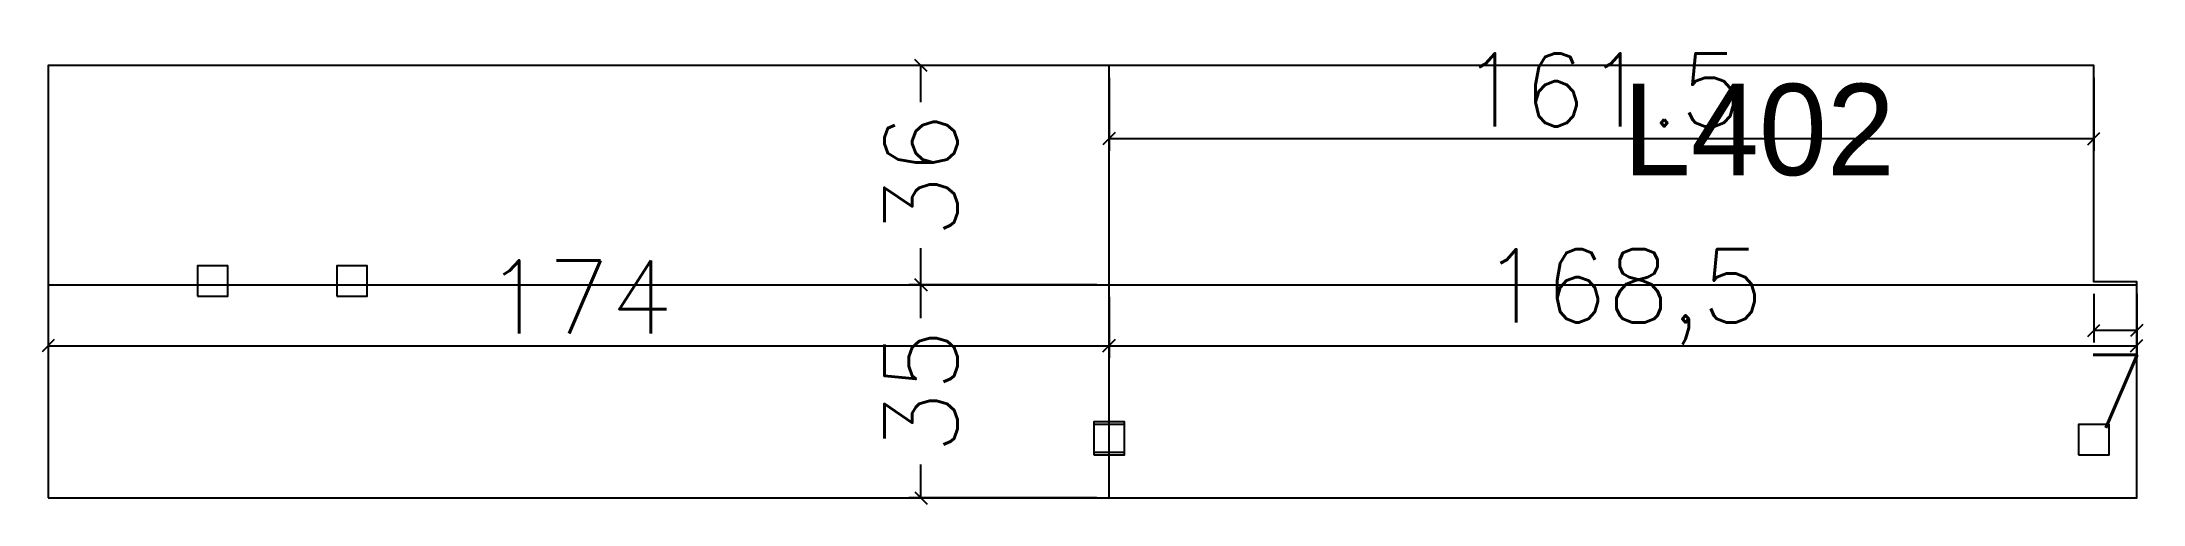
# Model space of a CAD drawing. Extents: x 3303 to 3648, y 2532 to 2608.
import ezdxf

# ---------------------------------------------------------------- set-up
doc = ezdxf.new("R2010")
doc.units = 0
for name, color, linetype in [('3', 2, 'Continuous'), ('COTA', 241, 'Continuous'), ('NOMENCLATURA', 7, 'Continuous'), ('PAINEIS', 6, 'Continuous')]:
    doc.layers.add(name, color=color, linetype=linetype)
doc.styles.add('Romans', font='romans.shx', dxfattribs={"height": 12})
doc.dimstyles.new('cotas', dxfattribs={"dimtxt": 9, "dimasz": 2, "dimexe": 2, "dimexo": 2, "dimgap": 2, "dimtad": 1, "dimdec": 1, "dimzin": 12, "dimtxsty": 'Romans', "dimblk": 'OBLIQUE', "dimcen": 2.5, "dimclrd": 4, "dimclre": 4, "dimclrt": 240, "dimazin": 3, "dimtfac": 1, "dimtmove": 0, "dimatfit": 3})

# ---------------------------------------------------------------- blocks, each defined once
blk = doc.blocks.new('_OBLIQUE')
at = {"color": 0, "linetype": 'BYBLOCK'}
blk.add_line((-0.5, -0.5), (0.5, 0.5), dxfattribs=at)

msp = doc.modelspace()

# ---------------------------------------------------------------- linework, layer by layer
at = {"layer": '3', "lineweight": 25}
for points in [[(3328.96, 2566.12), (3333.96, 2566.12), (3333.96, 2571.12), (3328.96, 2571.12)], [(3351.81, 2566.12), (3356.81, 2566.12), (3356.81, 2571.12), (3351.81, 2571.12)], [(3475.97, 2540.49), (3480.97, 2540.49), (3480.97, 2545.49), (3475.97, 2545.49)], [(3475.97, 2540.06), (3480.97, 2540.06), (3480.97, 2545.06), (3475.97, 2545.06)], [(3637.47, 2540.06), (3642.47, 2540.06), (3642.47, 2545.06), (3637.47, 2545.06)]]:
    msp.add_lwpolyline(points, close=True, dxfattribs=at)
at = {"layer": 'PAINEIS'}
for p, q in [((3478.47, 2533.1), (3478.47, 2604)), ((3304.47, 2568), (3647, 2568))]:
    msp.add_line(p, q, dxfattribs=at)
msp.add_lwpolyline([(3304.47, 2533), (3647, 2533), (3647, 2568.5), (3639.97, 2568.5), (3639.97, 2604), (3304.47, 2604)], close=True, dxfattribs=at)

# ---------------------------------------------------------------- texts
at = {"layer": 'NOMENCLATURA'}
msp.add_text('L402', height=15, dxfattribs=at).set_placement((3562.73, 2586))

# ---------------------------------------------------------------- dimensions: what is measured, and where the dimension line sits
at = {"layer": 'COTA'}
for base, p1, p2, location in [((3447.61, 2568), (3478.47, 2568), (3478.47, 2604), (3447.61, 2586)), ((3447.61, 2533), (3478.47, 2533), (3478.47, 2568), (3447.61, 2550.5))]:
    msp.add_linear_dim(base=base, p1=p1, p2=p2, angle=90, location=location, dimstyle='cotas', override={"dimtmove": 2}, dxfattribs=at).render()
for base, p1, p2, text in [((3478.47, 2592), (3478.47, 2604), (3639.97, 2604), '161.5'), ((3647, 2560.5), (3647, 2568.5), (3639.97, 2568.5), '7')]:
    msp.add_linear_dim(base=base, p1=p1, p2=p2, text=text, dimstyle='cotas', dxfattribs=at).render()
for base, p1, p2 in [((3304.47, 2558), (3304.47, 2568), (3478.47, 2568)), ((3478.47, 2558), (3478.47, 2568), (3647, 2568))]:
    msp.add_linear_dim(base=base, p1=p1, p2=p2, dimstyle='cotas', dxfattribs=at).render()

doc.saveas('drawing.dxf')
